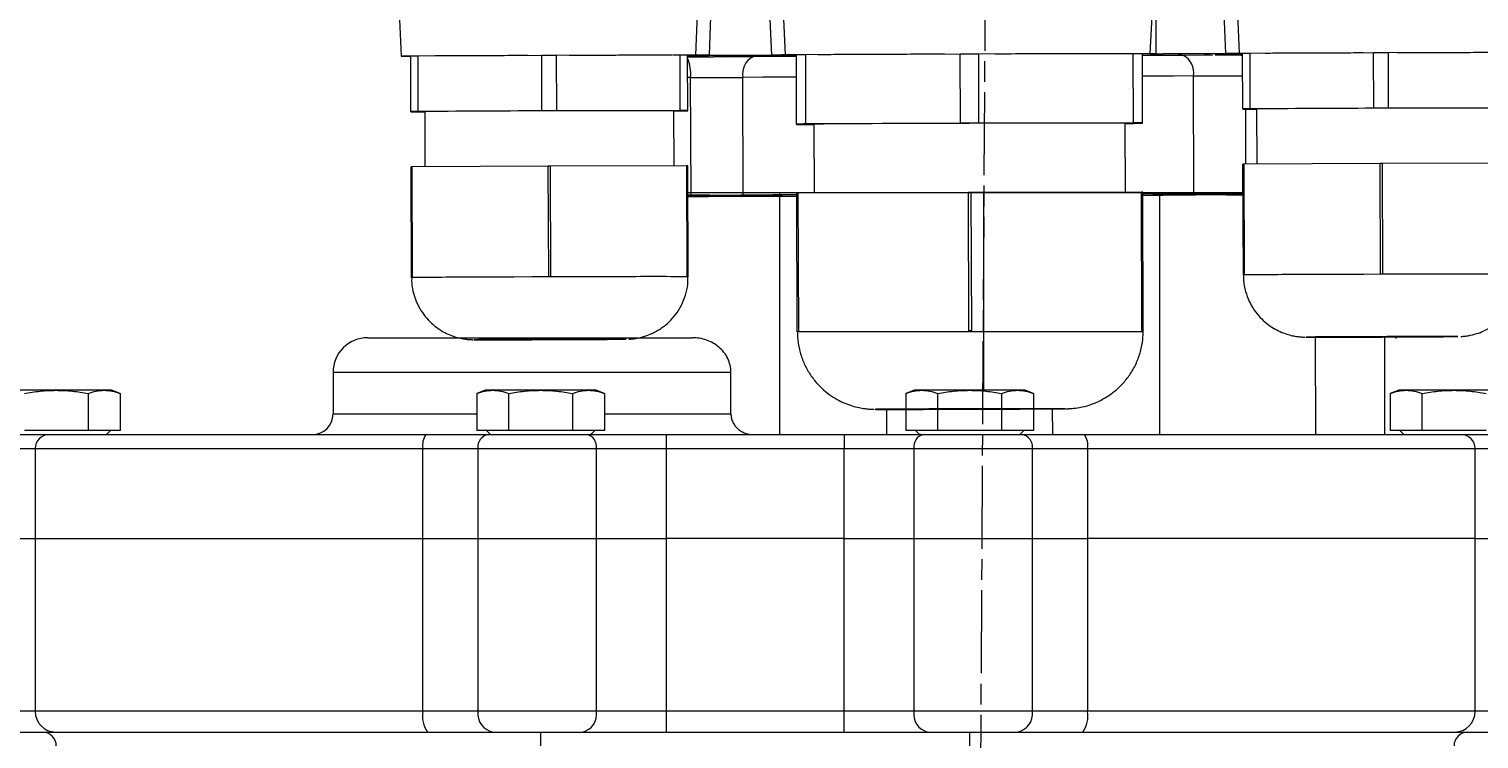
# Model space of a CAD drawing. Header units: millimetres. Extents: x 2301 to 4250, y 838 to 2217.
# Drawn here: x 3468.1 to 3677.6, y 1746 to 1848.6 of the extents above; entities that cross this region are included whole.
import ezdxf

# ---------------------------------------------------------------- set-up
doc = ezdxf.new("R2010")
doc.units = ezdxf.units.MM
doc.linetypes.add('AM_ISO08W050', pattern=[18, 12, -1.5, 3, -1.5])
doc.layers.add('AM_7', color=4, linetype='AM_ISO08W050', lineweight=25)

msp = doc.modelspace()

# ---------------------------------------------------------------- linework, layer by layer
at = {"color": 7, "linetype": 'Continuous', "lineweight": 25}
for p, q in [((3521.375, 1854.666), (3521.843, 1844.667)), ((3564.438, 1844.813), (3564.812, 1854.814)), ((3566.732, 1854.852), (3566.358, 1844.816)), ((3575.398, 1844.844), (3574.958, 1854.878)), ((3576.906, 1854.852), (3577.346, 1844.853)), ((3630.112, 1845.019), (3630.599, 1855.02)), ((3641.04, 1845.051), (3640.603, 1855.085)), ((3642.515, 1855.059), (3642.952, 1845.06)), ((3630.893, 1851.821), (3630.915, 1845.019)), ((3523.257, 1836.691), (3523.232, 1844.691)), ((3523.232, 1844.691), (3523.232, 1844.652)), ((3523.257, 1836.652), (3523.232, 1844.652)), ((3542.159, 1844.773), (3524.305, 1844.698)), ((3524.33, 1836.698), (3524.305, 1844.698)), ((3542.184, 1836.773), (3542.159, 1844.773)), ((3560.962, 1844.815), (3544.305, 1844.78)), ((3544.33, 1836.78), (3544.305, 1844.78)), ((3562.159, 1844.817), (3561.066, 1844.815)), ((3562.184, 1836.817), (3562.159, 1844.817)), ((3563.257, 1836.817), (3563.232, 1844.817)), ((3564.438, 1844.813), (3563.232, 1844.815)), ((3563.232, 1844.78), (3564.438, 1844.79)), ((3566.358, 1844.816), (3575.398, 1844.844)), ((3575.398, 1844.827), (3566.358, 1844.798)), ((3568.444, 1844.596), (3568.015, 1844.594)), ((3572.653, 1844.604), (3568.444, 1844.596)), ((3572.653, 1844.604), (3573.399, 1844.821)), ((3579.005, 1834.871), (3578.974, 1844.871)), ((3578.974, 1844.871), (3578.974, 1844.823)), ((3579.005, 1834.823), (3578.974, 1844.823)), ((3602.632, 1844.974), (3580.315, 1844.88)), ((3580.347, 1834.88), (3580.315, 1844.88)), ((3602.663, 1834.974), (3602.632, 1844.974)), ((3624.752, 1845.023), (3605.315, 1844.983)), ((3605.346, 1834.983), (3605.315, 1844.983)), ((3627.632, 1845.029), (3624.936, 1845.023)), ((3627.663, 1835.029), (3627.632, 1845.029)), ((3629.005, 1835.029), (3628.973, 1845.029)), ((3630.112, 1845.019), (3628.973, 1845.022)), ((3630.035, 1844.996), (3628.974, 1844.987)), ((3630.915, 1845.019), (3641.04, 1845.051)), ((3641.022, 1845.033), (3631.982, 1845.005)), ((3634.151, 1845.012), (3634.903, 1844.8)), ((3639.106, 1844.818), (3634.903, 1844.8)), ((3642.942, 1845.037), (3643.46, 1845.036)), ((3643.46, 1845.064), (3642.952, 1845.06)), ((3643.485, 1837.069), (3643.46, 1845.069)), ((3643.46, 1845.069), (3643.46, 1845.03)), ((3643.485, 1837.03), (3643.46, 1845.03)), ((3662.386, 1845.152), (3644.533, 1845.076)), ((3644.558, 1837.076), (3644.533, 1845.076)), ((3662.412, 1837.152), (3662.386, 1845.152)), ((3681.43, 1845.193), (3664.533, 1845.158)), ((3664.558, 1837.158), (3664.533, 1845.158)), ((3563.687, 1841.587), (3563.242, 1841.586)), ((3563.741, 1824.587), (3563.687, 1841.587)), ((3571.277, 1824.613), (3571.224, 1841.613)), ((3636.413, 1824.818), (3636.36, 1841.818)), ((3523.257, 1836.691), (3523.257, 1836.652)), ((3542.184, 1836.773), (3524.33, 1836.698)), ((3524.33, 1836.652), (3525.257, 1836.654)), ((3525.257, 1836.678), (3525.282, 1828.702)), ((3562.184, 1836.817), (3544.33, 1836.78)), ((3561.282, 1828.815), (3561.257, 1836.791)), ((3561.257, 1836.767), (3562.184, 1836.771)), ((3563.257, 1836.778), (3563.257, 1836.817)), ((3643.485, 1837.069), (3643.485, 1837.03)), ((3643.932, 1829.073), (3643.907, 1837.03)), ((3662.412, 1837.152), (3644.558, 1837.076)), ((3644.558, 1837.03), (3645.485, 1837.032)), ((3645.485, 1837.056), (3645.51, 1829.08)), ((3682.412, 1837.195), (3664.558, 1837.158)), ((3579.005, 1834.871), (3579.005, 1834.823)), ((3602.663, 1834.974), (3580.347, 1834.88)), ((3580.347, 1834.823), (3581.505, 1834.825)), ((3581.505, 1834.855), (3581.537, 1824.885)), ((3627.663, 1835.029), (3605.346, 1834.983)), ((3626.536, 1825.026), (3626.505, 1834.996)), ((3626.505, 1834.967), (3627.663, 1834.972)), ((3629.005, 1834.98), (3629.005, 1835.029)), ((3523.333, 1812.693), (3523.282, 1828.693)), ((3523.282, 1828.693), (3523.282, 1828.65)), ((3523.333, 1812.651), (3523.282, 1828.65)), ((3543.118, 1828.777), (3523.446, 1828.694)), ((3523.496, 1812.694), (3523.446, 1828.694)), ((3543.169, 1812.778), (3543.118, 1828.777)), ((3563.118, 1828.819), (3543.446, 1828.778)), ((3543.496, 1812.779), (3543.446, 1828.778)), ((3563.169, 1812.819), (3563.118, 1828.819)), ((3563.332, 1812.819), (3563.282, 1828.819)), ((3643.56, 1813.071), (3643.51, 1829.071)), ((3643.51, 1829.071), (3643.51, 1829.028)), ((3643.561, 1813.029), (3643.51, 1829.028)), ((3663.346, 1829.155), (3643.674, 1829.072)), ((3643.724, 1813.072), (3643.674, 1829.072)), ((3663.397, 1813.156), (3663.346, 1829.155)), ((3683.346, 1829.197), (3663.674, 1829.157)), ((3663.724, 1813.157), (3663.674, 1829.157)), ((3563.741, 1824.587), (3563.295, 1824.586)), ((3567.737, 1824.552), (3563.296, 1824.543)), ((3563.296, 1824.432), (3567.607, 1824.451)), ((3563.296, 1824.389), (3563.562, 1824.39)), ((3567.607, 1824.451), (3567.607, 1824.552)), ((3576.776, 1824.462), (3572.25, 1824.433)), ((3572.4, 1824.599), (3576.951, 1824.598)), ((3575.863, 1824.456), (3575.863, 1824.438)), ((3576.515, 1824.98), (3576.515, 1789.98)), ((3576.776, 1824.598), (3576.776, 1824.462)), ((3576.951, 1824.598), (3576.951, 1824.621)), ((3579.1, 1804.874), (3579.037, 1824.874)), ((3579.037, 1824.874), (3579.037, 1824.82)), ((3579.1, 1804.82), (3579.037, 1824.82)), ((3603.832, 1824.979), (3579.241, 1824.875)), ((3579.304, 1804.875), (3579.241, 1824.875)), ((3603.895, 1804.979), (3603.832, 1824.979)), ((3628.832, 1825.031), (3604.241, 1824.98)), ((3604.304, 1804.981), (3604.241, 1824.98)), ((3606.011, 1824.98), (3606.011, 1796.38)), ((3628.894, 1805.031), (3628.832, 1825.031)), ((3629.099, 1805.031), (3629.036, 1825.031)), ((3630.557, 1824.631), (3630.557, 1824.789)), ((3635.108, 1824.631), (3630.557, 1824.631)), ((3630.732, 1824.767), (3635.258, 1824.796)), ((3630.732, 1824.79), (3630.732, 1824.767)), ((3631.482, 1824.631), (3631.482, 1824.613)), ((3631.506, 1789.98), (3631.506, 1824.98)), ((3639.77, 1824.779), (3639.77, 1824.677)), ((3639.77, 1824.677), (3643.524, 1824.685)), ((3643.524, 1824.794), (3639.9, 1824.779)), ((3523.333, 1812.693), (3523.333, 1812.672)), ((3523.333, 1812.672), (3523.333, 1812.651)), ((3533.333, 1812.736), (3523.496, 1812.694)), ((3543.169, 1812.778), (3533.333, 1812.736)), ((3540.638, 1812.767), (3540.638, 1812.764)), ((3553.332, 1812.799), (3543.496, 1812.779)), ((3563.169, 1812.819), (3553.332, 1812.799)), ((3563.332, 1812.798), (3563.332, 1812.819)), ((3643.56, 1813.071), (3643.561, 1813.05)), ((3643.561, 1813.05), (3643.561, 1813.029)), ((3653.56, 1813.114), (3643.724, 1813.072)), ((3663.397, 1813.156), (3653.56, 1813.114)), ((3673.56, 1813.177), (3663.724, 1813.157)), ((3665.638, 1813.157), (3665.638, 1813.161)), ((3683.396, 1813.197), (3673.56, 1813.177)), ((3579.1, 1804.874), (3579.1, 1804.847)), ((3579.1, 1804.847), (3579.1, 1804.82)), ((3629.099, 1805.005), (3629.099, 1805.031)), ((3540.638, 1803.75), (3540.638, 1803.595)), ((3653.934, 1804.076), (3654.011, 1789.98)), ((3664.011, 1789.98), (3664.011, 1804.089)), ((3665.638, 1803.869), (3665.638, 1804.142)), ((3512.011, 1798.98), (3512.011, 1792.98)), ((3569.506, 1798.98), (3512.011, 1798.98)), ((3569.506, 1792.98), (3569.506, 1798.98)), ((3472.011, 1796.38), (3465.083, 1796.38)), ((3478.939, 1796.38), (3472.011, 1796.38)), ((3476.63, 1795.929), (3476.63, 1790.58)), ((3480.011, 1796.38), (3478.939, 1796.38)), ((3481.248, 1795.929), (3480.011, 1796.38)), ((3481.248, 1795.929), (3481.248, 1790.58)), ((3534.011, 1796.38), (3532.773, 1795.929)), ((3532.773, 1795.929), (3532.773, 1790.58)), ((3535.083, 1796.38), (3534.011, 1796.38)), ((3542.011, 1796.38), (3535.083, 1796.38)), ((3537.392, 1790.58), (3537.392, 1795.929)), ((3548.939, 1796.38), (3542.011, 1796.38)), ((3546.63, 1795.929), (3546.63, 1790.58)), ((3550.011, 1796.38), (3548.939, 1796.38)), ((3551.248, 1795.929), (3550.011, 1796.38)), ((3551.248, 1795.929), (3551.248, 1790.58)), ((3596.011, 1796.38), (3594.773, 1795.929)), ((3594.773, 1795.929), (3594.773, 1790.58)), ((3597.083, 1796.38), (3596.011, 1796.38)), ((3604.011, 1796.38), (3597.083, 1796.38)), ((3599.392, 1790.58), (3599.392, 1795.929)), ((3610.939, 1796.38), (3604.011, 1796.38)), ((3608.63, 1795.929), (3608.63, 1790.58)), ((3612.011, 1796.38), (3610.939, 1796.38)), ((3613.248, 1795.929), (3612.011, 1796.38)), ((3613.248, 1795.929), (3613.248, 1790.58)), ((3666.011, 1796.38), (3664.773, 1795.929)), ((3664.773, 1795.929), (3664.773, 1790.58)), ((3667.083, 1796.38), (3666.011, 1796.38)), ((3674.011, 1796.38), (3667.083, 1796.38)), ((3669.392, 1790.58), (3669.392, 1795.929)), ((3680.939, 1796.38), (3674.011, 1796.38)), ((3512.011, 1792.98), (3532.773, 1792.98)), ((3551.248, 1792.98), (3569.506, 1792.98)), ((3591.967, 1793.648), (3592.011, 1789.98)), ((3616.011, 1789.98), (3615.985, 1793.722)), ((3476.63, 1790.58), (3467.392, 1790.58)), ((3481.248, 1790.58), (3476.63, 1790.58)), ((3479.246, 1789.98), (3479.846, 1790.58)), ((3537.392, 1790.58), (3532.773, 1790.58)), ((3534.176, 1790.58), (3534.776, 1789.98)), ((3546.63, 1790.58), (3537.392, 1790.58)), ((3551.248, 1790.58), (3546.63, 1790.58)), ((3549.246, 1789.98), (3549.166, 1789.98)), ((3549.246, 1789.98), (3549.846, 1790.58)), ((3560.149, 1789.98), (3560.149, 1787.98)), ((3560.149, 1789.98), (3585.872, 1789.98)), ((3585.872, 1789.98), (3585.872, 1787.98)), ((3599.392, 1790.58), (3594.773, 1790.58)), ((3596.176, 1790.58), (3596.776, 1789.98)), ((3596.921, 1789.98), (3596.776, 1789.98)), ((3608.63, 1790.58), (3599.392, 1790.58)), ((3613.248, 1790.58), (3608.63, 1790.58)), ((3611.246, 1789.98), (3611.846, 1790.58)), ((3669.392, 1790.58), (3664.773, 1790.58)), ((3666.176, 1790.58), (3666.776, 1789.98)), ((3678.63, 1790.58), (3669.392, 1790.58)), ((3464.166, 1787.98), (3468.969, 1787.98)), ((3468.969, 1787.98), (3524.984, 1787.98)), ((3468.969, 1787.98), (3468.969, 1774.98)), ((3524.984, 1787.98), (3532.93, 1787.98)), ((3524.984, 1774.98), (3524.984, 1787.98)), ((3532.93, 1787.98), (3550.072, 1787.98)), ((3532.93, 1787.98), (3532.93, 1774.98)), ((3550.072, 1774.98), (3550.072, 1787.98)), ((3550.072, 1787.98), (3560.149, 1787.98)), ((3560.149, 1787.98), (3560.149, 1774.98)), ((3560.149, 1787.98), (3585.872, 1787.98)), ((3585.872, 1787.98), (3595.949, 1787.98)), ((3585.872, 1774.98), (3585.872, 1787.98)), ((3595.949, 1787.98), (3613.092, 1787.98)), ((3595.949, 1787.98), (3595.949, 1774.98)), ((3613.092, 1774.98), (3613.092, 1787.98)), ((3613.092, 1787.98), (3621.038, 1787.98)), ((3621.038, 1787.98), (3621.038, 1774.98)), ((3621.038, 1787.98), (3677.052, 1787.98)), ((3677.052, 1774.98), (3677.052, 1787.98)), ((3677.052, 1787.98), (3681.855, 1787.98)), ((3464.166, 1774.98), (3468.969, 1774.98)), ((3468.969, 1774.98), (3468.969, 1749.98)), ((3468.969, 1774.98), (3524.984, 1774.98)), ((3524.984, 1749.98), (3524.984, 1774.98)), ((3524.984, 1774.98), (3532.93, 1774.98)), ((3532.93, 1774.98), (3532.93, 1749.98)), ((3532.93, 1774.98), (3550.072, 1774.98)), ((3550.072, 1749.98), (3550.072, 1774.98)), ((3550.072, 1774.98), (3560.149, 1774.98)), ((3560.149, 1774.98), (3560.149, 1749.98)), ((3585.872, 1774.98), (3560.149, 1774.98)), ((3585.872, 1749.98), (3585.872, 1774.98)), ((3585.872, 1774.98), (3595.949, 1774.98)), ((3595.949, 1774.98), (3595.949, 1749.98)), ((3595.949, 1774.98), (3613.092, 1774.98)), ((3613.092, 1749.98), (3613.092, 1774.98)), ((3613.092, 1774.98), (3621.038, 1774.98)), ((3621.038, 1774.98), (3621.038, 1749.98)), ((3677.052, 1774.98), (3621.038, 1774.98)), ((3677.052, 1749.98), (3677.052, 1774.98)), ((3677.052, 1774.98), (3681.855, 1774.98)), ((3468.969, 1749.98), (3464.166, 1749.98)), ((3524.984, 1749.98), (3468.969, 1749.98)), ((3532.93, 1749.98), (3524.984, 1749.98)), ((3550.072, 1749.98), (3532.93, 1749.98)), ((3560.149, 1749.98), (3550.072, 1749.98)), ((3560.149, 1749.98), (3560.149, 1746.98)), ((3585.872, 1749.98), (3560.149, 1749.98)), ((3585.872, 1746.98), (3585.872, 1749.98)), ((3595.949, 1749.98), (3585.872, 1749.98)), ((3613.092, 1749.98), (3595.949, 1749.98)), ((3621.038, 1749.98), (3613.092, 1749.98)), ((3677.052, 1749.98), (3621.038, 1749.98)), ((3681.855, 1749.98), (3677.052, 1749.98)), ((3471.891, 1746.98), (3525.665, 1746.98)), ((3542.011, 1744.98), (3542.011, 1746.98)), ((3560.149, 1746.98), (3585.872, 1746.98)), ((3604.011, 1744.98), (3604.011, 1746.98)), ((3620.357, 1746.98), (3674.131, 1746.98))]:
    msp.add_line(p, q, dxfattribs=at)
at = {"linetype": 'ByBlock'}
for p, q in [((3563.13, 1824.98), (3643.523, 1824.98)), ((3579.304, 1804.875), (3629.061, 1804.875))]:
    msp.add_line(p, q, dxfattribs=at)
at = {"color": 7, "linetype": 'Continuous', "lineweight": 25, "flags": 128}
for points in [[(3544.305, 1844.78), (3544.037, 1844.779), (3543.769, 1844.779), (3543.5, 1844.778), (3543.232, 1844.777), (3542.963, 1844.776), (3542.695, 1844.775), (3542.427, 1844.774), (3542.159, 1844.773)], [(3563.232, 1844.58), (3563.649, 1844.581), (3564.33, 1844.583), (3565.015, 1844.585), (3565.703, 1844.587), (3566.391, 1844.589), (3566.921, 1844.591)], [(3568.444, 1844.596), (3569.58, 1844.789), (3569.636, 1844.809)], [(3578.974, 1844.63), (3578.684, 1844.629), (3577.143, 1844.623), (3575.623, 1844.617), (3574.126, 1844.61), (3572.653, 1844.604)], [(3605.315, 1844.983), (3604.98, 1844.982), (3604.644, 1844.981), (3604.309, 1844.98), (3603.973, 1844.978), (3603.638, 1844.977), (3603.303, 1844.976), (3602.967, 1844.975), (3602.632, 1844.974)], [(3634.903, 1844.8), (3633.433, 1844.797), (3631.939, 1844.794), (3630.422, 1844.79), (3628.974, 1844.787)], [(3637.906, 1845.024), (3637.964, 1845.004), (3639.106, 1844.818)], [(3643.174, 1844.831), (3643.22, 1844.831), (3643.46, 1844.832)], [(3664.533, 1845.158), (3664.265, 1845.157), (3663.996, 1845.157), (3663.728, 1845.156), (3663.46, 1845.155), (3663.191, 1845.154), (3662.923, 1845.153), (3662.655, 1845.152), (3662.386, 1845.152)], [(3578.984, 1841.645), (3577.065, 1841.637), (3574.103, 1841.625), (3571.224, 1841.613)], [(3636.36, 1841.818), (3633.486, 1841.812), (3630.529, 1841.805), (3628.984, 1841.802)], [(3544.33, 1836.78), (3544.062, 1836.779), (3543.794, 1836.779), (3543.525, 1836.778), (3543.257, 1836.777), (3542.989, 1836.776), (3542.72, 1836.775), (3542.452, 1836.774), (3542.184, 1836.773)], [(3664.558, 1837.158), (3664.29, 1837.158), (3664.022, 1837.157), (3663.753, 1837.156), (3663.485, 1837.155), (3663.216, 1837.154), (3662.948, 1837.153), (3662.68, 1837.152), (3662.412, 1837.152)], [(3605.346, 1834.983), (3605.011, 1834.982), (3604.676, 1834.981), (3604.34, 1834.98), (3604.005, 1834.979), (3603.669, 1834.977), (3603.334, 1834.976), (3602.999, 1834.975), (3602.663, 1834.974)], [(3523.446, 1828.694), (3523.425, 1828.694), (3523.405, 1828.694), (3523.384, 1828.694), (3523.364, 1828.694), (3523.343, 1828.693), (3523.323, 1828.693), (3523.303, 1828.693), (3523.282, 1828.693)], [(3543.446, 1828.778), (3543.405, 1828.778), (3543.364, 1828.778), (3543.323, 1828.778), (3543.282, 1828.778), (3543.241, 1828.778), (3543.2, 1828.778), (3543.159, 1828.778), (3543.118, 1828.777)], [(3563.282, 1828.819), (3563.262, 1828.819), (3563.241, 1828.819), (3563.221, 1828.819), (3563.201, 1828.819), (3563.18, 1828.819), (3563.16, 1828.819), (3563.139, 1828.819), (3563.118, 1828.819)], [(3643.674, 1829.072), (3643.653, 1829.072), (3643.633, 1829.072), (3643.612, 1829.072), (3643.592, 1829.072), (3643.571, 1829.072), (3643.551, 1829.071), (3643.53, 1829.071), (3643.51, 1829.071)], [(3663.674, 1829.157), (3663.633, 1829.156), (3663.592, 1829.156), (3663.551, 1829.156), (3663.51, 1829.156), (3663.469, 1829.156), (3663.428, 1829.156), (3663.387, 1829.156), (3663.346, 1829.155)], [(3563.295, 1824.559), (3563.991, 1824.561), (3565.049, 1824.566), (3565.836, 1824.571), (3566.294, 1824.575), (3566.389, 1824.578), (3566.115, 1824.579), (3565.49, 1824.58), (3564.562, 1824.579), (3563.4, 1824.576), (3563.295, 1824.576)], [(3563.296, 1824.399), (3563.846, 1824.402), (3564.903, 1824.407), (3565.69, 1824.411), (3566.149, 1824.415), (3566.244, 1824.418), (3565.969, 1824.419), (3565.345, 1824.42), (3564.417, 1824.419), (3563.296, 1824.416)], [(3567.607, 1824.451), (3568.602, 1824.451), (3569.643, 1824.452), (3570.728, 1824.453), (3571.857, 1824.455), (3573.028, 1824.456), (3574.239, 1824.458), (3575.489, 1824.46), (3576.776, 1824.462)], [(3576.951, 1824.598), (3575.659, 1824.592), (3574.404, 1824.587), (3573.188, 1824.581), (3572.011, 1824.575), (3570.877, 1824.569), (3569.785, 1824.563), (3568.738, 1824.558), (3567.737, 1824.552)], [(3571.095, 1824.412), (3575.363, 1824.421), (3579.038, 1824.429)], [(3579.037, 1824.645), (3575.554, 1824.631), (3571.277, 1824.613)], [(3575.863, 1824.438), (3578.243, 1824.443), (3579.038, 1824.445)], [(3579.037, 1824.629), (3578.41, 1824.627), (3576.025, 1824.617)], [(3579.241, 1824.875), (3579.216, 1824.875), (3579.19, 1824.875), (3579.164, 1824.875), (3579.138, 1824.874), (3579.113, 1824.874), (3579.087, 1824.874), (3579.062, 1824.874), (3579.037, 1824.874)], [(3604.241, 1824.98), (3604.19, 1824.98), (3604.139, 1824.98), (3604.088, 1824.98), (3604.036, 1824.98), (3603.985, 1824.98), (3603.934, 1824.979), (3603.883, 1824.979), (3603.832, 1824.979)], [(3629.036, 1825.031), (3629.011, 1825.031), (3628.986, 1825.031), (3628.96, 1825.031), (3628.935, 1825.031), (3628.909, 1825.031), (3628.883, 1825.031), (3628.857, 1825.031), (3628.832, 1825.031)], [(3636.413, 1824.818), (3632.145, 1824.809), (3629.037, 1824.802)], [(3631.645, 1824.792), (3629.264, 1824.787), (3629.037, 1824.786)], [(3629.038, 1824.587), (3631.954, 1824.599), (3636.23, 1824.617)], [(3629.038, 1824.603), (3629.097, 1824.603), (3631.482, 1824.613)], [(3630.557, 1824.631), (3631.849, 1824.637), (3633.104, 1824.643), (3634.32, 1824.649), (3635.496, 1824.655), (3636.631, 1824.661), (3637.722, 1824.666), (3638.769, 1824.672), (3639.77, 1824.677)], [(3639.9, 1824.779), (3638.906, 1824.778), (3637.865, 1824.777), (3636.779, 1824.776), (3635.65, 1824.775), (3634.48, 1824.773), (3633.268, 1824.772), (3632.019, 1824.77), (3630.732, 1824.767)], [(3643.524, 1824.668), (3642.959, 1824.666), (3642.027, 1824.661), (3641.399, 1824.657), (3641.12, 1824.653), (3641.21, 1824.651), (3641.664, 1824.65), (3642.447, 1824.65), (3643.502, 1824.652), (3643.524, 1824.652)], [(3643.523, 1824.827), (3643.104, 1824.826), (3642.173, 1824.821), (3641.544, 1824.817), (3641.265, 1824.813), (3641.356, 1824.811), (3641.809, 1824.81), (3642.593, 1824.81), (3643.523, 1824.812)], [(3523.496, 1812.694), (3523.476, 1812.694), (3523.455, 1812.694), (3523.435, 1812.694), (3523.414, 1812.694), (3523.394, 1812.694), (3523.373, 1812.693), (3523.353, 1812.693), (3523.333, 1812.693)], [(3553.332, 1812.799), (3550.986, 1812.794), (3548.509, 1812.787), (3545.943, 1812.78), (3543.333, 1812.772), (3540.722, 1812.764), (3538.156, 1812.755), (3535.679, 1812.745), (3533.333, 1812.736)], [(3543.496, 1812.779), (3543.455, 1812.778), (3543.414, 1812.778), (3543.373, 1812.778), (3543.333, 1812.778), (3543.292, 1812.778), (3543.251, 1812.778), (3543.21, 1812.778), (3543.169, 1812.778)], [(3563.332, 1812.819), (3563.312, 1812.819), (3563.292, 1812.819), (3563.271, 1812.819), (3563.251, 1812.819), (3563.231, 1812.819), (3563.21, 1812.819), (3563.189, 1812.819), (3563.169, 1812.819)], [(3643.724, 1813.072), (3643.704, 1813.072), (3643.683, 1813.072), (3643.662, 1813.072), (3643.642, 1813.072), (3643.621, 1813.072), (3643.601, 1813.072), (3643.581, 1813.071), (3643.56, 1813.071)], [(3673.56, 1813.177), (3671.214, 1813.172), (3668.737, 1813.165), (3666.171, 1813.158), (3663.56, 1813.15), (3660.95, 1813.142), (3658.384, 1813.133), (3655.907, 1813.124), (3653.56, 1813.114)], [(3663.724, 1813.157), (3663.683, 1813.156), (3663.642, 1813.156), (3663.601, 1813.156), (3663.56, 1813.156), (3663.519, 1813.156), (3663.478, 1813.156), (3663.437, 1813.156), (3663.397, 1813.156)], [(3579.304, 1804.875), (3579.278, 1804.875), (3579.253, 1804.875), (3579.227, 1804.875), (3579.201, 1804.875), (3579.176, 1804.874), (3579.15, 1804.874), (3579.125, 1804.874), (3579.1, 1804.874)], [(3604.304, 1804.981), (3604.253, 1804.98), (3604.202, 1804.98), (3604.151, 1804.98), (3604.099, 1804.98), (3604.048, 1804.98), (3603.997, 1804.98), (3603.946, 1804.979), (3603.895, 1804.979)], [(3629.099, 1805.031), (3629.074, 1805.031), (3629.049, 1805.031), (3629.023, 1805.031), (3628.998, 1805.031), (3628.972, 1805.031), (3628.946, 1805.031), (3628.92, 1805.031), (3628.894, 1805.031)], [(3532.366, 1803.701), (3532.372, 1803.699), (3532.408, 1803.698)], [(3543.361, 1803.754), (3541.427, 1803.748), (3539.564, 1803.741), (3537.837, 1803.734), (3536.31, 1803.727), (3535.038, 1803.72), (3534.067, 1803.714), (3533.432, 1803.708), (3533.155, 1803.704), (3533.248, 1803.7), (3533.706, 1803.698), (3534.513, 1803.697), (3535.639, 1803.698), (3537.045, 1803.7), (3538.679, 1803.703), (3540.482, 1803.707), (3542.39, 1803.713), (3544.332, 1803.719), (3546.239, 1803.726), (3548.043, 1803.733), (3549.677, 1803.74), (3551.083, 1803.747), (3552.209, 1803.753), (3553.016, 1803.759), (3553.474, 1803.764), (3553.566, 1803.768), (3553.29, 1803.771), (3552.655, 1803.772), (3551.684, 1803.772), (3550.412, 1803.771), (3548.885, 1803.768), (3547.158, 1803.765), (3545.294, 1803.76), (3543.361, 1803.754)], [(3554.343, 1803.768), (3554.35, 1803.769), (3554.353, 1803.77)], [(3652.594, 1804.079), (3652.6, 1804.077), (3652.636, 1804.077)], [(3663.589, 1804.132), (3661.655, 1804.126), (3659.791, 1804.119), (3658.065, 1804.112), (3656.538, 1804.105), (3655.266, 1804.098), (3654.295, 1804.092), (3653.66, 1804.086), (3653.383, 1804.082), (3653.476, 1804.078), (3653.934, 1804.076), (3654.74, 1804.075), (3655.867, 1804.076), (3657.273, 1804.078), (3658.907, 1804.081), (3660.71, 1804.085), (3662.618, 1804.091), (3664.56, 1804.097), (3666.467, 1804.104), (3668.271, 1804.111), (3669.905, 1804.118), (3671.31, 1804.125), (3672.437, 1804.131), (3673.244, 1804.137), (3673.702, 1804.142), (3673.794, 1804.146), (3673.518, 1804.149), (3672.883, 1804.15), (3671.911, 1804.15), (3670.639, 1804.149), (3669.113, 1804.146), (3667.386, 1804.143), (3665.522, 1804.138), (3663.589, 1804.132)], [(3674.571, 1804.146), (3674.578, 1804.147), (3674.581, 1804.148)], [(3590.401, 1793.634), (3590.396, 1793.632), (3590.439, 1793.631)], [(3604.135, 1793.7), (3601.976, 1793.693), (3599.88, 1793.685), (3597.906, 1793.677), (3596.112, 1793.669), (3594.548, 1793.662), (3593.26, 1793.654), (3592.284, 1793.648), (3591.65, 1793.642), (3591.375, 1793.637), (3591.467, 1793.633), (3591.923, 1793.63), (3592.731, 1793.629), (3593.867, 1793.629), (3595.298, 1793.631), (3596.983, 1793.634), (3598.874, 1793.638), (3600.917, 1793.643), (3603.052, 1793.649), (3605.218, 1793.655), (3607.353, 1793.663), (3609.395, 1793.671), (3611.287, 1793.679), (3612.972, 1793.686), (3614.403, 1793.694), (3615.539, 1793.701), (3616.346, 1793.707), (3616.803, 1793.713), (3616.895, 1793.717), (3616.62, 1793.72), (3615.985, 1793.722), (3615.01, 1793.723), (3613.722, 1793.722), (3612.158, 1793.72), (3610.363, 1793.717), (3608.389, 1793.712), (3606.293, 1793.706), (3604.135, 1793.7)], [(3617.787, 1793.716), (3617.874, 1793.718), (3617.868, 1793.72)]]:
    msp.add_lwpolyline(points, dxfattribs=at)
at = {"color": 7, "linetype": 'Continuous', "lineweight": 25}
for centre, radius, start, end in [((3533.332, 351.002), 1493.723, 90.346246, 90.387413), ((3562.536, 351.14), 1493.678, 89.973304, 90.014472), ((3557.987, 1842.089), 5.722, 354.96726, 23.54081), ((3574.02, 1842.114), 2.84, 118.75348, 190.15843), ((3591.599, -22.241), 1867.154, 90.346246, 90.387413), ((3628.103, -22.068), 1867.097, 89.973304, 90.014472), ((3633.564, 1842.299), 2.837, 350.23159, 61.83058), ((3653.56, 351.38), 1493.723, 90.346246, 90.387413), ((3550.585, 6743.614), 4902.045, 270.153147, 270.241236), ((3626.226, 6720.677), 4878.87, 270.119006, 270.202507), ((3533.357, 343.002), 1493.723, 90.346246, 90.387413), ((3523.953, 3330.33), 1493.678, 269.973304, 270.014472), ((3545.456, -391.117), 2227.886, 90.056559, 90.519478), ((3555.084, -391.059), 2227.858, 89.841239, 90.304162), ((3562.561, 343.14), 1493.678, 89.973304, 90.014472), ((3553.157, 3330.468), 1493.723, 270.346246, 270.387413), ((3653.585, 343.38), 1493.723, 90.346246, 90.387413), ((3644.181, 3330.708), 1493.678, 269.973304, 270.014472), ((3665.684, -390.739), 2227.886, 90.056559, 90.519478), ((3675.312, -390.681), 2227.858, 89.841239, 90.304162), ((3591.63, -32.24), 1867.154, 90.346246, 90.387413), ((3579.875, 3701.919), 1867.097, 269.973304, 270.014472), ((3606.733, -945.666), 2780.635, 90.056208, 90.51983), ((3619.008, -1122.725), 2957.731, 89.85477, 90.290631), ((3628.135, -32.068), 1867.097, 89.973304, 90.014472), ((3616.38, 3702.092), 1867.154, 270.346246, 270.387413), ((3581.264, -3069.455), 4893.878, 90.119055, 90.207243), ((3550.638, 6726.614), 4902.045, 270.153147, 270.241236), ((3571.839, 3606.549), 1782.116, 270.013203, 270.129367), ((3583.288, 23.494), 1801.138, 90.231019, 90.346356), ((3624.22, 3625.736), 1801.138, 270.231019, 270.346356), ((3635.669, 42.68), 1782.116, 90.013203, 90.129367), ((3656.839, -3069.695), 4894.355, 90.155876, 90.24126), ((3626.279, 6703.677), 4878.87, 270.119006, 270.202507), ((3534.762, 808.479), 1004.258, 90.081561, 90.652098), ((3558.225, 808.59), 1004.221, 89.708612, 90.279164), ((3654.99, 808.857), 1004.258, 90.081561, 90.652098), ((3678.453, 808.968), 1004.221, 89.708612, 90.279164), ((3622.715, 549.744), 1255.276, 89.708612, 89.71038), ((3517.011, 1798.98), 5, 90, 180), ((3544.985, 370.495), 1433.262, 90.06494, 90.504461), ((3535.305, 4341.006), 2537.31, 269.934581, 270.4299), ((3550.968, 227.599), 1576.175, 89.876964, 90.276533), ((3665.213, 370.873), 1433.262, 90.06494, 90.504461), ((3655.533, 4341.385), 2537.31, 269.934581, 270.4299), ((3671.196, 227.977), 1576.175, 89.876964, 90.276533), ((3509.011, 1792.98), 3, 270, 0), ((3606.785, -133.353), 1927.057, 90.078785, 90.487133), ((3593.876, 5075.873), 3282.244, 269.939996, 270.4174), ((3613.626, -137.212), 1930.937, 89.874142, 90.281642), ((3470.943, 1788.005), 1.974, 90.76791, 180.74785), ((3527.527, 1788.454), 2.587, 143.85476, 190.56369), ((3534.726, 1788.193), 1.809, 98.98174, 186.78498), ((3548.32, 1788.254), 1.773, 351.10007, 76.68564), ((3597.701, 1788.254), 1.773, 103.31436, 188.89993), ((3611.296, 1788.193), 1.809, 353.21502, 81.01826), ((3618.495, 1788.454), 2.587, 349.43631, 36.14524), ((3675.078, 1788.005), 1.974, 359.25215, 89.23209), ((3471.931, 1749.941), 2.962, 179.25215, 269.23209), ((3528.798, 1749.268), 3.88, 169.43631, 216.14524), ((3535.624, 1749.659), 2.713, 173.21502, 261.01826), ((3547.444, 1749.568), 2.66, 283.31436, 8.89993), ((3598.577, 1749.568), 2.66, 171.10007, 256.68564), ((3610.398, 1749.659), 2.713, 278.98174, 6.78498), ((3617.223, 1749.268), 3.88, 323.85476, 10.56369), ((3674.091, 1749.941), 2.962, 270.76791, 0.74785), ((3470.011, 1744.98), 2, 0, 90), ((3676.011, 1744.98), 2, 90, 180)]:
    msp.add_arc(centre, radius, start, end, dxfattribs=at)
for points, knots in [([(3523.232, 1844.685), (3522.867, 1844.682), (3522.039, 1844.675), (3521.734, 1844.667), (3522.039, 1844.66), (3522.867, 1844.658), (3523.232, 1844.657)], [0, 0, 0, 0, 0.21992535, 0.5, 0.78007465, 1, 1, 1, 1]), ([(3540.102, 1844.765), (3539.846, 1844.764), (3538.175, 1844.758), (3535.206, 1844.747), (3531.442, 1844.731), (3528.547, 1844.718), (3527.198, 1844.711), (3526.719, 1844.708)], [0, 0, 0, 0, 0.0483966, 0.3163641, 0.5843316, 0.8522991, 1, 1, 1, 1]), ([(3560.962, 1844.815), (3560.405, 1844.814), (3559.137, 1844.813), (3556.661, 1844.809), (3553.707, 1844.804), (3550.474, 1844.796), (3547.91, 1844.789), (3546.436, 1844.785), (3546.124, 1844.784)], [0, 0, 0, 0, 0.1550131, 0.3530012, 0.5509893, 0.7489775, 0.9469656, 1, 1, 1, 1]), ([(3566.358, 1844.816), (3566.144, 1844.815), (3565.715, 1844.814), (3565.141, 1844.813), (3564.677, 1844.812), (3564.518, 1844.812), (3564.438, 1844.813)], [0, 0, 0, 0, 0.2497392, 0.4995053, 0.7494567, 1, 1, 1, 1]), ([(3564.438, 1844.79), (3564.518, 1844.79), (3564.676, 1844.792), (3565.139, 1844.794), (3565.714, 1844.796), (3566.143, 1844.798), (3566.358, 1844.798)], [0, 0, 0, 0, 0.2497384, 0.4995083, 0.7494638, 1, 1, 1, 1]), ([(3568.083, 1844.595), (3568.054, 1844.595), (3567.676, 1844.593), (3567.283, 1844.592), (3566.922, 1844.591)], [0, 0, 0, 0, 0.0774805, 1, 1, 1, 1]), ([(3577.346, 1844.853), (3577.273, 1844.853), (3577.129, 1844.852), (3576.661, 1844.849), (3576.069, 1844.847), (3575.622, 1844.845), (3575.398, 1844.844)], [0, 0, 0, 0, 0.24995167, 0.49990549, 0.74986222, 1, 1, 1, 1]), ([(3575.398, 1844.827), (3575.622, 1844.828), (3576.069, 1844.829), (3576.661, 1844.83), (3577.129, 1844.831), (3577.273, 1844.83), (3577.346, 1844.83)], [0, 0, 0, 0, 0.2499496, 0.4998953, 0.7498429, 1, 1, 1, 1]), ([(3578.974, 1844.867), (3578.9, 1844.867), (3578.11, 1844.862), (3577.709, 1844.857), (3577.346, 1844.853)], [0, 0, 0, 0, 0.0936218, 1, 1, 1, 1]), ([(3578.974, 1844.826), (3578.897, 1844.826), (3578.109, 1844.827), (3577.708, 1844.829), (3577.346, 1844.83)], [0, 0, 0, 0, 0.0974913, 1, 1, 1, 1]), ([(3600.378, 1844.965), (3600.027, 1844.963), (3598.162, 1844.957), (3594.88, 1844.945), (3590.685, 1844.929), (3586.893, 1844.912), (3583.964, 1844.898), (3582.572, 1844.89), (3582.07, 1844.887)], [0, 0, 0, 0, 0.0482515, 0.2567428, 0.465234, 0.6737253, 0.8822165, 1, 1, 1, 1]), ([(3624.869, 1845.023), (3624.58, 1845.023), (3623.409, 1845.022), (3620.751, 1845.018), (3617.002, 1845.011), (3612.827, 1845.002), (3609.676, 1844.993), (3607.933, 1844.988), (3607.702, 1844.988)], [0, 0, 0, 0, 0.07289893, 0.29615955, 0.51942017, 0.74268078, 0.9659414, 1, 1, 1, 1]), ([(3630.035, 1844.996), (3630.107, 1844.997), (3630.252, 1844.998), (3630.719, 1845), (3631.312, 1845.003), (3631.759, 1845.004), (3631.982, 1845.005)], [0, 0, 0, 0, 0.2499517, 0.4999055, 0.7498622, 1, 1, 1, 1]), ([(3630.915, 1845.019), (3630.725, 1845.019), (3630.345, 1845.018), (3630.19, 1845.019), (3630.112, 1845.019)], [0, 0, 0, 0, 0.4999108, 1, 1, 1, 1]), ([(3643.174, 1844.831), (3642.622, 1844.829), (3641.398, 1844.825), (3640.14, 1844.821), (3639.474, 1844.819), (3639.465, 1844.819)], [0, 0, 0, 0, 0.44775551, 0.99199838, 1, 1, 1, 1]), ([(3641.022, 1845.033), (3641.237, 1845.034), (3641.666, 1845.035), (3642.24, 1845.037), (3642.703, 1845.037), (3642.863, 1845.037), (3642.942, 1845.037)], [0, 0, 0, 0, 0.2497392, 0.4995053, 0.7494567, 1, 1, 1, 1]), ([(3642.952, 1845.06), (3642.873, 1845.059), (3642.714, 1845.058), (3642.254, 1845.056), (3641.682, 1845.053), (3641.254, 1845.052), (3641.04, 1845.051)], [0, 0, 0, 0, 0.2497219, 0.4994802, 0.7494287, 1, 1, 1, 1]), ([(3660.871, 1845.145), (3660.69, 1845.145), (3659.348, 1845.14), (3656.916, 1845.131), (3653.684, 1845.118), (3650.736, 1845.106), (3648.365, 1845.094), (3647.183, 1845.088), (3646.715, 1845.085)], [0, 0, 0, 0, 0.0324563, 0.2402678, 0.4480793, 0.6558909, 0.8637024, 1, 1, 1, 1]), ([(3681.43, 1845.193), (3680.71, 1845.193), (3679.13, 1845.192), (3675.945, 1845.186), (3672.176, 1845.178), (3668.718, 1845.17), (3666.543, 1845.163), (3665.788, 1845.161)], [0, 0, 0, 0, 0.19127152, 0.42023311, 0.64919471, 0.8781563, 1, 1, 1, 1]), ([(3523.375, 1812.671), (3523.366, 1812.416), (3523.337, 1811.614), (3523.616, 1810.316), (3524.141, 1808.869), (3524.867, 1807.609), (3525.723, 1806.544), (3526.665, 1805.672), (3527.647, 1804.988), (3528.623, 1804.478), (3529.551, 1804.124), (3530.388, 1803.901), (3531.082, 1803.78), (3531.596, 1803.727), (3531.911, 1803.709), (3532.067, 1803.703), (3532.159, 1803.701), (3532.197, 1803.7), (3532.216, 1803.7)], [0, 0, 0, 0, 0.0532322, 0.1667177, 0.2730474, 0.3732667, 0.4677947, 0.5566717, 0.6396428, 0.7161697, 0.7854007, 0.8460975, 0.8963537, 0.9322828, 0.9543996, 0.9681561, 0.9842549, 1, 1, 1, 1]), ([(3554.752, 1803.779), (3554.78, 1803.78), (3554.884, 1803.785), (3555.264, 1803.813), (3556.017, 1803.91), (3557.023, 1804.152), (3558.269, 1804.638), (3559.465, 1805.326), (3560.616, 1806.273), (3561.588, 1807.374), (3562.397, 1808.671), (3562.977, 1810.128), (3563.306, 1811.526), (3563.296, 1812.428), (3563.292, 1812.799)], [0, 0, 0, 0, 0.0095108, 0.0351934, 0.0836586, 0.1769071, 0.2579936, 0.3736917, 0.4746864, 0.5803554, 0.6911624, 0.8047093, 0.9196972, 1, 1, 1, 1]), ([(3643.603, 1813.05), (3643.594, 1812.794), (3643.565, 1811.992), (3643.844, 1810.694), (3644.369, 1809.247), (3645.095, 1807.987), (3645.951, 1806.922), (3646.893, 1806.05), (3647.874, 1805.366), (3648.851, 1804.856), (3649.779, 1804.502), (3650.616, 1804.279), (3651.31, 1804.158), (3651.824, 1804.105), (3652.138, 1804.087), (3652.294, 1804.081), (3652.386, 1804.079), (3652.425, 1804.078), (3652.444, 1804.078)], [0, 0, 0, 0, 0.05323219, 0.1667177, 0.27304744, 0.37326671, 0.46779474, 0.55667172, 0.63964283, 0.71616974, 0.78540072, 0.84609752, 0.89635368, 0.93228277, 0.95439956, 0.96815609, 0.98425491, 1, 1, 1, 1]), ([(3674.979, 1804.157), (3675.007, 1804.158), (3675.111, 1804.163), (3675.492, 1804.191), (3676.245, 1804.288), (3677.251, 1804.531), (3678.497, 1805.016), (3679.693, 1805.704), (3680.844, 1806.651), (3681.816, 1807.752), (3682.625, 1809.049), (3683.205, 1810.506), (3683.534, 1811.904), (3683.524, 1812.806), (3683.52, 1813.177)], [0, 0, 0, 0, 0.0095108, 0.0351934, 0.0836586, 0.1769071, 0.2579936, 0.3736917, 0.4746864, 0.5803554, 0.6911624, 0.8047093, 0.9196972, 1, 1, 1, 1]), ([(3579.14, 1804.847), (3579.13, 1804.595), (3579.097, 1803.729), (3579.365, 1802.29), (3579.891, 1800.615), (3580.644, 1799.118), (3581.553, 1797.812), (3582.581, 1796.701), (3583.682, 1795.786), (3584.813, 1795.06), (3585.932, 1794.513), (3586.997, 1794.126), (3587.964, 1793.875), (3588.776, 1793.735), (3589.385, 1793.67), (3589.776, 1793.646), (3589.984, 1793.638), (3590.117, 1793.634), (3590.172, 1793.633), (3590.203, 1793.632)], [0, 0, 0, 0, 0.0418601, 0.1443342, 0.2415018, 0.3340251, 0.4221963, 0.5060648, 0.5854865, 0.6601308, 0.7294616, 0.7926945, 0.8487106, 0.895739, 0.930104, 0.9516023, 0.9659118, 0.9808182, 1, 1, 1, 1]), ([(3617.972, 1793.719), (3618.006, 1793.719), (3618.074, 1793.72), (3618.217, 1793.724), (3618.478, 1793.735), (3618.92, 1793.765), (3619.781, 1793.867), (3620.924, 1794.117), (3622.369, 1794.628), (3623.756, 1795.345), (3625.104, 1796.322), (3626.276, 1797.455), (3627.305, 1798.794), (3628.145, 1800.319), (3628.737, 1801.982), (3629.071, 1803.564), (3629.064, 1804.582), (3629.061, 1805.005)], [0, 0, 0, 0, 0.02583311, 0.0523438, 0.06838326, 0.09091203, 0.12929247, 0.21040351, 0.28116866, 0.37884687, 0.46398352, 0.55171641, 0.64384376, 0.73839152, 0.83434054, 0.93106652, 1, 1, 1, 1]), ([(3517.011, 1803.98), (3517.012, 1803.98), (3517.014, 1803.98), (3517.03, 1803.98), (3517.055, 1803.98), (3517.092, 1803.98), (3517.138, 1803.98), (3517.195, 1803.98), (3517.262, 1803.98), (3517.339, 1803.98), (3517.536, 1803.98), (3517.946, 1803.98), (3518.741, 1803.98), (3519.774, 1803.98), (3521.06, 1803.98), (3522.571, 1803.98), (3524.302, 1803.98), (3526.219, 1803.98), (3528.292, 1803.98), (3530.491, 1803.98), (3532.762, 1803.98), (3535.091, 1803.98), (3536.965, 1803.98), (3538.364, 1803.98), (3539.271, 1803.98), (3540.182, 1803.98), (3541.095, 1803.98), (3541.705, 1803.98), (3542.011, 1803.98)], [0, 0, 0, 0, 0.0129698, 0.0259215, 0.0388604, 0.0517919, 0.0647214, 0.0776543, 0.0905959, 0.1035516, 0.1165267, 0.1782609, 0.2400085, 0.3043159, 0.3686369, 0.4343127, 0.5000022, 0.5656781, 0.6313676, 0.6956751, 0.759996, 0.8217302, 0.8834778, 0.9068114, 0.9300991, 0.9533722, 0.9766621, 1, 1, 1, 1]), ([(3542.011, 1803.98), (3542.165, 1803.98), (3542.474, 1803.98), (3542.936, 1803.98), (3543.398, 1803.98), (3543.86, 1803.98), (3544.321, 1803.98), (3544.781, 1803.98), (3545.638, 1803.98), (3546.886, 1803.98), (3548.517, 1803.98), (3550.129, 1803.98), (3552.25, 1803.98), (3554.798, 1803.98), (3557.147, 1803.98), (3558.875, 1803.98), (3560.081, 1803.98), (3561.198, 1803.98), (3562.048, 1803.98), (3562.679, 1803.98), (3563.123, 1803.98), (3563.547, 1803.98), (3563.811, 1803.98), (3563.943, 1803.98)], [0, 0, 0, 0, 0.0173129, 0.0346117, 0.0519025, 0.0691911, 0.0864835, 0.1037857, 0.1211034, 0.183289, 0.2454947, 0.3088339, 0.3721928, 0.5000018, 0.6278107, 0.6911499, 0.7545088, 0.8166944, 0.8789001, 0.9091872, 0.9394451, 0.9697054, 1, 1, 1, 1]), ([(3569.506, 1798.98), (3569.506, 1799.329), (3569.467, 1799.672), (3569.312, 1800.345), (3569.195, 1800.678), (3568.896, 1801.301), (3568.714, 1801.595), (3568.285, 1802.146), (3568.045, 1802.395), (3567.519, 1802.844), (3567.23, 1803.045), (3566.628, 1803.385), (3566.313, 1803.527), (3565.658, 1803.754), (3565.318, 1803.84), (3564.636, 1803.952), (3564.291, 1803.98), (3563.943, 1803.98)], [0, 0, 0, 0, 0.125, 0.125, 0.25, 0.25, 0.375, 0.375, 0.5, 0.5, 0.625, 0.625, 0.75, 0.75, 0.875, 0.875, 1, 1, 1, 1]), ([(3467.392, 1795.929), (3468.156, 1796.068), (3468.922, 1796.182), (3470.461, 1796.338), (3471.234, 1796.38), (3472.011, 1796.38)], [0, 0, 0, 0, 0.5, 0.5, 1, 1, 1, 1]), ([(3472.011, 1796.38), (3472.788, 1796.38), (3473.561, 1796.338), (3475.1, 1796.182), (3475.866, 1796.068), (3476.63, 1795.929)], [0, 0, 0, 0, 0.5, 0.5, 1, 1, 1, 1]), ([(3476.63, 1795.929), (3477.011, 1796.068), (3477.394, 1796.182), (3478.164, 1796.338), (3478.55, 1796.38), (3478.939, 1796.38)], [0, 0, 0, 0, 0.5, 0.5, 1, 1, 1, 1]), ([(3478.939, 1796.38), (3479.328, 1796.38), (3479.714, 1796.338), (3480.484, 1796.182), (3480.867, 1796.068), (3481.248, 1795.929)], [0, 0, 0, 0, 0.5, 0.5, 1, 1, 1, 1]), ([(3532.773, 1795.929), (3533.155, 1796.068), (3533.538, 1796.182), (3534.308, 1796.338), (3534.694, 1796.38), (3535.083, 1796.38)], [0, 0, 0, 0, 0.5, 0.5, 1, 1, 1, 1]), ([(3535.083, 1796.38), (3535.471, 1796.38), (3535.858, 1796.338), (3536.627, 1796.182), (3537.01, 1796.068), (3537.392, 1795.929)], [0, 0, 0, 0, 0.5, 0.5, 1, 1, 1, 1]), ([(3537.392, 1795.929), (3538.156, 1796.068), (3538.922, 1796.182), (3540.461, 1796.338), (3541.234, 1796.38), (3542.011, 1796.38)], [0, 0, 0, 0, 0.5, 0.5, 1, 1, 1, 1]), ([(3542.011, 1796.38), (3542.788, 1796.38), (3543.561, 1796.338), (3545.1, 1796.182), (3545.866, 1796.068), (3546.63, 1795.929)], [0, 0, 0, 0, 0.5, 0.5, 1, 1, 1, 1]), ([(3546.63, 1795.929), (3547.011, 1796.068), (3547.394, 1796.182), (3548.164, 1796.338), (3548.55, 1796.38), (3548.939, 1796.38)], [0, 0, 0, 0, 0.5, 0.5, 1, 1, 1, 1]), ([(3548.939, 1796.38), (3549.328, 1796.38), (3549.714, 1796.338), (3550.484, 1796.182), (3550.867, 1796.068), (3551.248, 1795.929)], [0, 0, 0, 0, 0.5, 0.5, 1, 1, 1, 1]), ([(3594.773, 1795.929), (3595.155, 1796.068), (3595.538, 1796.182), (3596.308, 1796.338), (3596.694, 1796.38), (3597.083, 1796.38)], [0, 0, 0, 0, 0.5, 0.5, 1, 1, 1, 1]), ([(3597.083, 1796.38), (3597.471, 1796.38), (3597.858, 1796.338), (3598.627, 1796.182), (3599.01, 1796.068), (3599.392, 1795.929)], [0, 0, 0, 0, 0.5, 0.5, 1, 1, 1, 1]), ([(3599.392, 1795.929), (3600.156, 1796.068), (3600.922, 1796.182), (3602.461, 1796.338), (3603.234, 1796.38), (3604.011, 1796.38)], [0, 0, 0, 0, 0.5, 0.5, 1, 1, 1, 1]), ([(3604.011, 1796.38), (3604.788, 1796.38), (3605.561, 1796.338), (3607.1, 1796.182), (3607.866, 1796.068), (3608.63, 1795.929)], [0, 0, 0, 0, 0.5, 0.5, 1, 1, 1, 1]), ([(3608.63, 1795.929), (3609.011, 1796.068), (3609.394, 1796.182), (3610.164, 1796.338), (3610.55, 1796.38), (3610.939, 1796.38)], [0, 0, 0, 0, 0.5, 0.5, 1, 1, 1, 1]), ([(3610.939, 1796.38), (3611.328, 1796.38), (3611.714, 1796.338), (3612.484, 1796.182), (3612.867, 1796.068), (3613.248, 1795.929)], [0, 0, 0, 0, 0.5, 0.5, 1, 1, 1, 1]), ([(3664.773, 1795.929), (3665.155, 1796.068), (3665.538, 1796.182), (3666.308, 1796.338), (3666.694, 1796.38), (3667.083, 1796.38)], [0, 0, 0, 0, 0.5, 0.5, 1, 1, 1, 1]), ([(3667.083, 1796.38), (3667.471, 1796.38), (3667.858, 1796.338), (3668.627, 1796.182), (3669.01, 1796.068), (3669.392, 1795.929)], [0, 0, 0, 0, 0.5, 0.5, 1, 1, 1, 1]), ([(3669.392, 1795.929), (3670.156, 1796.068), (3670.922, 1796.182), (3672.461, 1796.338), (3673.234, 1796.38), (3674.011, 1796.38)], [0, 0, 0, 0, 0.5, 0.5, 1, 1, 1, 1]), ([(3674.011, 1796.38), (3674.788, 1796.38), (3675.561, 1796.338), (3677.1, 1796.182), (3677.866, 1796.068), (3678.63, 1795.929)], [0, 0, 0, 0, 0.5, 0.5, 1, 1, 1, 1]), ([(3569.506, 1792.98), (3569.506, 1792.773), (3569.529, 1792.571), (3569.619, 1792.174), (3569.686, 1791.977), (3569.86, 1791.608), (3569.965, 1791.434), (3570.212, 1791.106), (3570.352, 1790.956), (3570.656, 1790.685), (3570.824, 1790.563), (3571.175, 1790.354), (3571.358, 1790.266), (3571.741, 1790.124), (3571.941, 1790.07), (3572.342, 1789.998), (3572.546, 1789.98), (3572.752, 1789.98)], [0, 0, 0, 0, 0.125, 0.125, 0.25, 0.25, 0.375, 0.375, 0.5, 0.5, 0.625, 0.625, 0.75, 0.75, 0.875, 0.875, 1, 1, 1, 1]), ([(3465.474, 1789.98), (3465.569, 1789.98), (3465.76, 1789.98), (3466.038, 1789.98), (3466.311, 1789.98), (3466.578, 1789.98), (3466.839, 1789.98), (3467.094, 1789.98), (3467.553, 1789.98), (3468.183, 1789.98), (3468.925, 1789.98), (3469.575, 1789.98), (3470.037, 1789.98), (3470.356, 1789.98), (3470.569, 1789.98), (3470.759, 1789.98), (3470.864, 1789.98), (3470.917, 1789.98)], [0, 0, 0, 0, 0.0355348, 0.0710273, 0.1064952, 0.1419563, 0.1774283, 0.212929, 0.248476, 0.3742156, 0.5000052, 0.6257448, 0.7515345, 0.8136891, 0.8757548, 0.9378267, 1, 1, 1, 1]), ([(3470.917, 1789.98), (3470.985, 1789.98), (3471.123, 1789.98), (3471.342, 1789.98), (3471.57, 1789.98), (3471.809, 1789.98), (3472.059, 1789.98), (3472.319, 1789.98), (3472.59, 1789.98), (3472.871, 1789.98), (3473.162, 1789.98), (3473.464, 1789.98), (3474.26, 1789.98), (3475.681, 1789.98), (3477.972, 1789.98), (3480.591, 1789.98), (3483.544, 1789.98), (3486.8, 1789.98), (3490.348, 1789.98), (3494.158, 1789.98), (3498.199, 1789.98), (3502.444, 1789.98), (3506.844, 1789.98), (3511.385, 1789.98), (3514.994, 1789.98), (3517.597, 1789.98), (3519.143, 1789.98), (3520.701, 1789.98), (3522.269, 1789.98), (3523.847, 1789.98), (3524.908, 1789.98), (3525.438, 1789.98)], [0, 0, 0, 0, 0.0109905, 0.0219738, 0.0329514, 0.0439251, 0.0548963, 0.0658669, 0.0768384, 0.0878125, 0.0987907, 0.1097749, 0.1207665, 0.1829209, 0.2450819, 0.3084864, 0.3718973, 0.435946, 0.5000009, 0.5640495, 0.6281044, 0.6915089, 0.7549199, 0.8170743, 0.8792353, 0.8993787, 0.9195022, 0.939616, 0.9597302, 0.9798548, 1, 1, 1, 1]), ([(3525.438, 1789.98), (3525.561, 1789.98), (3525.807, 1789.98), (3526.174, 1789.98), (3526.538, 1789.98), (3526.9, 1789.98), (3527.259, 1789.98), (3527.616, 1789.98), (3528.269, 1789.98), (3529.202, 1789.98), (3530.381, 1789.98), (3531.506, 1789.98), (3532.388, 1789.98), (3533.058, 1789.98), (3533.539, 1789.98), (3534.003, 1789.98), (3534.296, 1789.98), (3534.443, 1789.98)], [0, 0, 0, 0, 0.0355348, 0.0710273, 0.1064952, 0.1419563, 0.1774283, 0.212929, 0.248476, 0.3742156, 0.5000052, 0.6257448, 0.7515345, 0.8136891, 0.8757548, 0.9378267, 1, 1, 1, 1]), ([(3534.443, 1789.98), (3534.51, 1789.98), (3534.644, 1789.98), (3534.852, 1789.98), (3535.067, 1789.98), (3535.288, 1789.98), (3535.515, 1789.98), (3535.748, 1789.98), (3536.193, 1789.98), (3536.879, 1789.98), (3537.841, 1789.98), (3538.853, 1789.98), (3539.723, 1789.98), (3540.426, 1789.98), (3540.952, 1789.98), (3541.48, 1789.98), (3541.834, 1789.98), (3542.011, 1789.98)], [0, 0, 0, 0, 0.035381, 0.0706832, 0.1059391, 0.1411812, 0.176442, 0.2117541, 0.2471499, 0.3735492, 0.5000095, 0.6264089, 0.7528692, 0.8147278, 0.8764195, 0.9381187, 1, 1, 1, 1]), ([(3542.011, 1789.98), (3542.112, 1789.98), (3542.315, 1789.98), (3542.619, 1789.98), (3542.922, 1789.98), (3543.225, 1789.98), (3543.526, 1789.98), (3544.032, 1789.98), (3544.734, 1789.98), (3545.616, 1789.98), (3546.467, 1789.98), (3547.187, 1789.98), (3547.783, 1789.98), (3548.271, 1789.98), (3548.576, 1789.98), (3548.729, 1789.98)], [0, 0, 0, 0, 0.0413722, 0.0826717, 0.1239368, 0.1652058, 0.2065173, 0.2479093, 0.3739257, 0.5000142, 0.6260306, 0.752119, 0.8347813, 0.9173059, 1, 1, 1, 1]), ([(3548.729, 1789.98), (3548.825, 1789.98), (3549.018, 1789.98), (3549.315, 1789.98), (3549.616, 1789.98), (3549.923, 1789.98), (3550.235, 1789.98), (3550.553, 1789.98), (3550.876, 1789.98), (3551.539, 1789.98), (3552.573, 1789.98), (3554.02, 1789.98), (3555.519, 1789.98), (3556.798, 1789.98), (3557.828, 1789.98), (3558.599, 1789.98), (3559.373, 1789.98), (3559.89, 1789.98), (3560.149, 1789.98)], [0, 0, 0, 0, 0.0310406, 0.0620339, 0.0929962, 0.1239437, 0.1548924, 0.1858587, 0.2168587, 0.2479084, 0.373937, 0.500008, 0.6260366, 0.7521075, 0.8141375, 0.8760432, 0.9379542, 1, 1, 1, 1]), ([(3585.872, 1789.98), (3586.002, 1789.98), (3586.261, 1789.98), (3586.649, 1789.98), (3587.036, 1789.98), (3587.422, 1789.98), (3587.808, 1789.98), (3588.193, 1789.98), (3588.577, 1789.98), (3589.35, 1789.98), (3590.503, 1789.98), (3592.002, 1789.98), (3593.448, 1789.98), (3594.596, 1789.98), (3595.471, 1789.98), (3596.101, 1789.98), (3596.711, 1789.98), (3597.099, 1789.98), (3597.293, 1789.98)], [0, 0, 0, 0, 0.0310406, 0.0620339, 0.0929962, 0.1239437, 0.1548924, 0.1858587, 0.2168587, 0.2479084, 0.373937, 0.500008, 0.6260366, 0.7521075, 0.8141375, 0.8760432, 0.9379542, 1, 1, 1, 1]), ([(3597.293, 1789.98), (3597.369, 1789.98), (3597.52, 1789.98), (3597.755, 1789.98), (3597.995, 1789.98), (3598.241, 1789.98), (3598.492, 1789.98), (3598.924, 1789.98), (3599.554, 1789.98), (3600.405, 1789.98), (3601.287, 1789.98), (3602.089, 1789.98), (3602.796, 1789.98), (3603.402, 1789.98), (3603.808, 1789.98), (3604.011, 1789.98)], [0, 0, 0, 0, 0.0413722, 0.0826717, 0.1239368, 0.1652058, 0.2065173, 0.2479093, 0.3739257, 0.5000142, 0.6260306, 0.752119, 0.8347813, 0.9173059, 1, 1, 1, 1]), ([(3604.011, 1789.98), (3604.112, 1789.98), (3604.314, 1789.98), (3604.617, 1789.98), (3604.919, 1789.98), (3605.22, 1789.98), (3605.519, 1789.98), (3605.818, 1789.98), (3606.371, 1789.98), (3607.169, 1789.98), (3608.18, 1789.98), (3609.143, 1789.98), (3609.891, 1789.98), (3610.451, 1789.98), (3610.847, 1789.98), (3611.225, 1789.98), (3611.461, 1789.98), (3611.578, 1789.98)], [0, 0, 0, 0, 0.03538097, 0.0706832, 0.10593909, 0.14118116, 0.176442, 0.21175412, 0.2471499, 0.37354923, 0.50000953, 0.62640887, 0.75286917, 0.81472777, 0.87641946, 0.93811872, 1, 1, 1, 1]), ([(3611.578, 1789.98), (3611.662, 1789.98), (3611.829, 1789.98), (3612.087, 1789.98), (3612.35, 1789.98), (3612.62, 1789.98), (3612.896, 1789.98), (3613.177, 1789.98), (3613.708, 1789.98), (3614.516, 1789.98), (3615.64, 1789.98), (3616.819, 1789.98), (3617.839, 1789.98), (3618.672, 1789.98), (3619.301, 1789.98), (3619.938, 1789.98), (3620.368, 1789.98), (3620.584, 1789.98)], [0, 0, 0, 0, 0.0355348, 0.0710273, 0.1064952, 0.1419563, 0.1774283, 0.212929, 0.248476, 0.3742156, 0.5000052, 0.6257448, 0.7515345, 0.8136891, 0.8757548, 0.9378267, 1, 1, 1, 1]), ([(3620.584, 1789.98), (3620.873, 1789.98), (3621.452, 1789.98), (3622.317, 1789.98), (3623.179, 1789.98), (3624.037, 1789.98), (3624.893, 1789.98), (3625.745, 1789.98), (3626.594, 1789.98), (3627.44, 1789.98), (3628.283, 1789.98), (3629.122, 1789.98), (3631.256, 1789.98), (3634.636, 1789.98), (3639.177, 1789.98), (3643.577, 1789.98), (3647.823, 1789.98), (3651.863, 1789.98), (3655.673, 1789.98), (3659.222, 1789.98), (3662.478, 1789.98), (3665.431, 1789.98), (3668.05, 1789.98), (3670.341, 1789.98), (3671.857, 1789.98), (3672.814, 1789.98), (3673.343, 1789.98), (3673.838, 1789.98), (3674.297, 1789.98), (3674.723, 1789.98), (3674.977, 1789.98), (3675.105, 1789.98)], [0, 0, 0, 0, 0.0109905, 0.0219738, 0.0329514, 0.0439251, 0.0548963, 0.0658669, 0.0768384, 0.0878125, 0.0987907, 0.1097749, 0.1207665, 0.1829209, 0.2450819, 0.3084864, 0.3718973, 0.435946, 0.5000009, 0.5640495, 0.6281044, 0.6915089, 0.7549199, 0.8170743, 0.8792353, 0.8993787, 0.9195022, 0.939616, 0.9597302, 0.9798548, 1, 1, 1, 1]), ([(3675.105, 1789.98), (3675.134, 1789.98), (3675.193, 1789.98), (3675.292, 1789.98), (3675.399, 1789.98), (3675.514, 1789.98), (3675.636, 1789.98), (3675.767, 1789.98), (3676.024, 1789.98), (3676.446, 1789.98), (3677.097, 1789.98), (3677.838, 1789.98), (3678.527, 1789.98), (3679.116, 1789.98), (3679.574, 1789.98), (3680.05, 1789.98), (3680.382, 1789.98), (3680.548, 1789.98)], [0, 0, 0, 0, 0.0355348, 0.0710273, 0.1064952, 0.1419563, 0.1774283, 0.212929, 0.248476, 0.3742156, 0.5000052, 0.6257448, 0.7515345, 0.8136891, 0.8757548, 0.9378267, 1, 1, 1, 1])]:
    msp.add_open_spline(points, degree=3, knots=knots, dxfattribs=at)
for points in [[(3466.127, 1746.98), (3469.009, 1746.98), (3471.026, 1746.98), (3471.891, 1746.98)], [(3525.665, 1746.98), (3529.373, 1746.98), (3532.711, 1746.98), (3535.2, 1746.98)], [(3535.2, 1746.98), (3536.91, 1746.98), (3539.396, 1746.98), (3542.011, 1746.98)], [(3542.011, 1746.98), (3544.246, 1746.98), (3546.401, 1746.98), (3548.057, 1746.98)], [(3548.057, 1746.98), (3551.368, 1746.98), (3555.679, 1746.98), (3560.149, 1746.98)], [(3585.872, 1746.98), (3590.343, 1746.98), (3594.653, 1746.98), (3597.965, 1746.98)], [(3597.965, 1746.98), (3599.62, 1746.98), (3601.776, 1746.98), (3604.011, 1746.98)], [(3604.011, 1746.98), (3606.626, 1746.98), (3609.112, 1746.98), (3610.822, 1746.98)], [(3610.822, 1746.98), (3613.31, 1746.98), (3616.649, 1746.98), (3620.357, 1746.98)], [(3674.131, 1746.98), (3674.995, 1746.98), (3677.013, 1746.98), (3679.894, 1746.98)]]:
    msp.add_open_spline(points, degree=3, dxfattribs=at)
at = {"layer": 'AM_7'}
msp.add_line((3604.011, 1467.48), (3607.673, 2092.122), dxfattribs=at)

doc.saveas('drawing.dxf')
